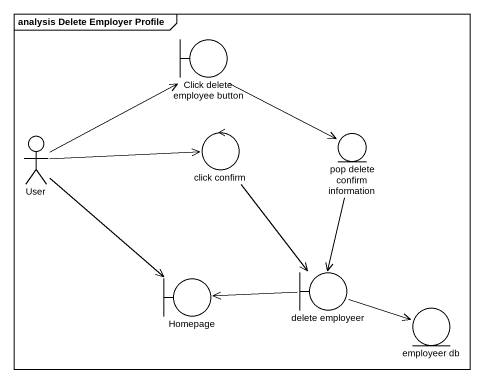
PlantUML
@startuml
mainframe analysis Delete Employer Profile
boundary "Click delete employee button" as Click_delete_employee_button
actor User
control "click confirm" as click_confirm
entity "pop delete confirm information" as pop_delete_confirm
boundary Homepage
boundary "delete employeer" as delete_employeer
entity "employeer db" as employeer_db
Click_delete_employee_button --> pop_delete_confirm
User -up-> Click_delete_employee_button
User -right-> click_confirm
User --> Homepage
click_confirm --> delete_employeer
pop_delete_confirm --> delete_employeer
delete_employeer -left-> Homepage
delete_employeer -right-> employeer_db
@enduml
